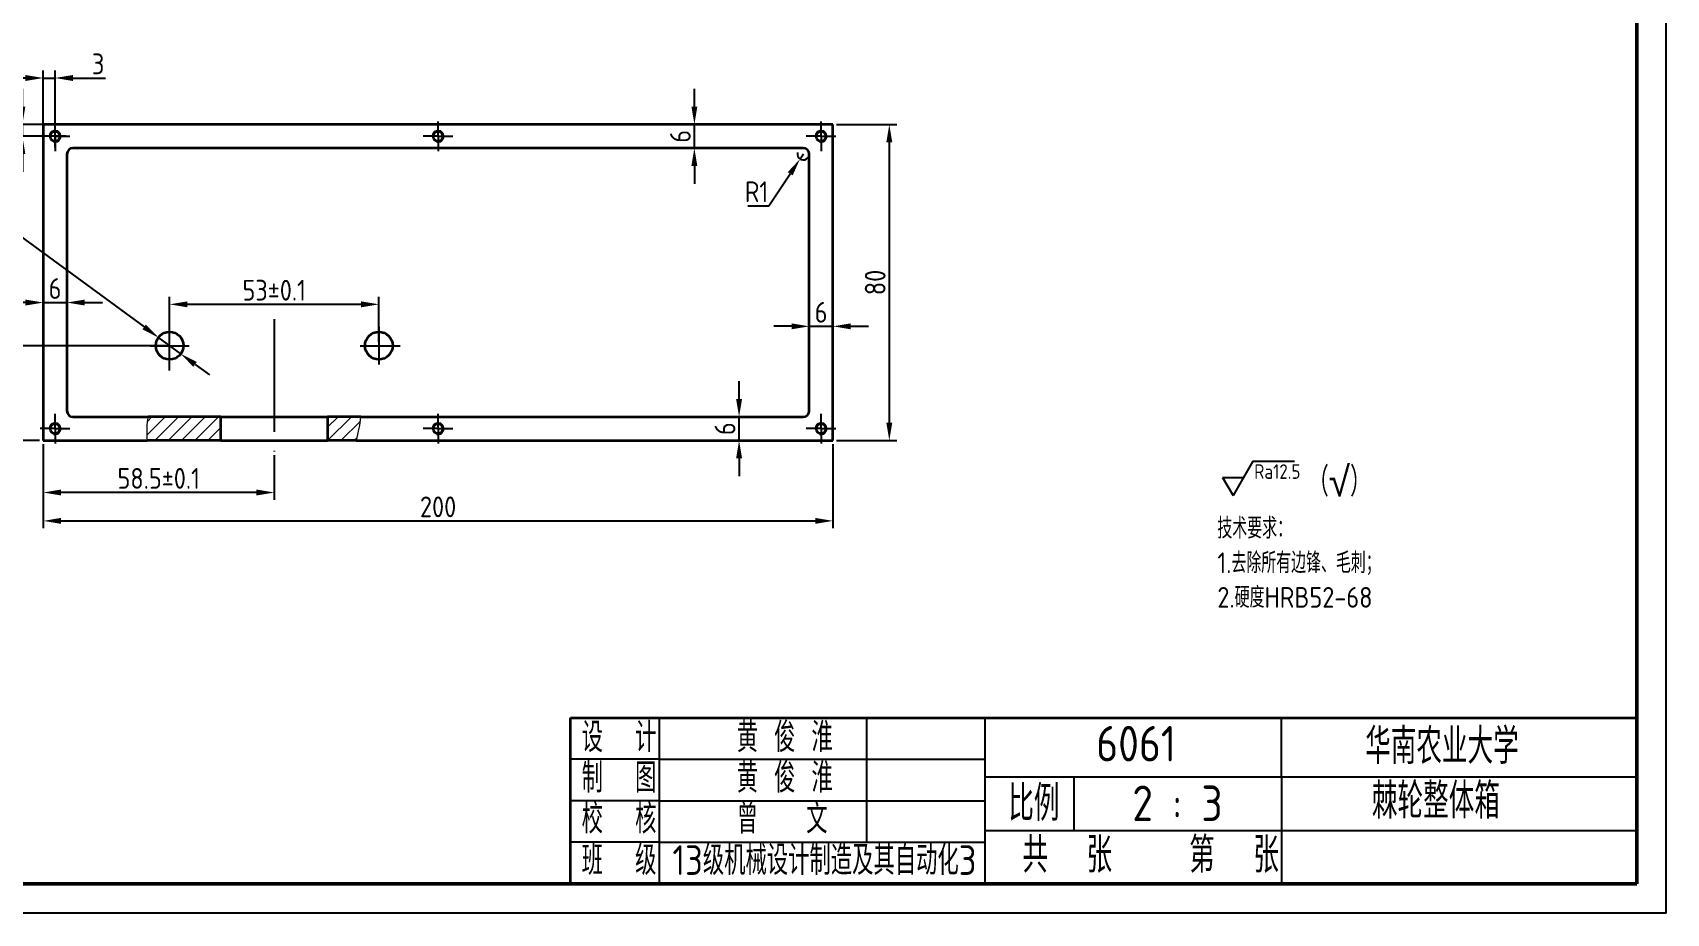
# Model space of a CAD drawing. Header units: millimetres. Extents: x 422 to 842, y 105 to 402.
# Drawn here: x 565.9 to 841.8, y 104.9 to 253.5 of the extents above; entities that cross this region are included whole.
import ezdxf

# ---------------------------------------------------------------- set-up
doc = ezdxf.new("R2010")
doc.units = ezdxf.units.MM
doc.linetypes.add('CENTER2', pattern=[28.575, 19.05, -3.175, 3.175, -3.175])
doc.layers.add('10', color=7, linetype='Continuous')
doc.layers.add('细点画线', color=6, linetype='CENTER2')
for name, color, linetype, lineweight in [('剖面线层', 6, 'Continuous', 15), ('图形轮廓线', 7, 'Continuous', 35), ('图框线', 7, 'Continuous', 50), ('文字', 6, 'Continuous', 25), ('细实线', 6, 'Continuous', 25)]:
    doc.layers.add(name, color=color, linetype=linetype, lineweight=lineweight)
doc.styles.get("Standard").update_dxf_attribs({"font": 'gbenor.shx', "bigfont": 'gbcbig.shx'})
doc.dimstyles.new('圆标注', dxfattribs={"dimtxt": 3.5, "dimasz": 3, "dimexe": 1.25, "dimexo": 0.625, "dimtad": 1, "dimtoh": 1, "dimlfac": 1.5, "dimdsep": 46, "dimtxsty": 'Standard', "dimcen": 2.5, "dimadec": 0, "dimazin": 0, "dimtfac": 1, "dimtmove": 0, "dimatfit": 3, "dimfxl": 1, "dimarcsym": 1})

# ---------------------------------------------------------------- blocks, each defined once
blk = doc.blocks.new('SW_CENTERMARKSYMBOL_23')
at = {"layer": '10', "color": 0}
for p, q in [((-1.67, 0), (-2.5, 0)), ((0, 0), (-1.67, 0)), ((0, 1.67), (0, 2.5)), ((0, 0), (0, 1.67)), ((0, 0), (0, -1.67)), ((0, 0), (1.67, 0)), ((1.67, 0), (2.5, 0)), ((0, -1.67), (0, -2.5))]:
    blk.add_line(p, q, dxfattribs=at)
blk = doc.blocks.new('SW_CENTERMARKSYMBOL_24')
at = {"layer": '10', "color": 0}
for p, q in [((-1.67, 0), (-2.5, 0)), ((0, 0), (-1.67, 0)), ((0, 1.67), (0, 2.5)), ((0, 0), (0, 1.67)), ((0, 0), (0, -1.67)), ((0, 0), (1.67, 0)), ((1.67, 0), (2.5, 0)), ((0, -1.67), (0, -2.5))]:
    blk.add_line(p, q, dxfattribs=at)
blk = doc.blocks.new('SW_CENTERMARKSYMBOL_25')
at = {"layer": '10', "color": 0}
for p, q in [((-1.67, 0), (-2.5, 0)), ((0, 0), (-1.67, 0)), ((0, 1.67), (0, 2.5)), ((0, 0), (0, 1.67)), ((0, 0), (0, -1.67)), ((0, 0), (1.67, 0)), ((1.67, 0), (2.5, 0)), ((0, -1.67), (0, -2.5))]:
    blk.add_line(p, q, dxfattribs=at)
blk = doc.blocks.new('SW_CENTERMARKSYMBOL_26')
at = {"layer": '10', "color": 0}
for p, q in [((-1.67, 0), (-2.5, 0)), ((0, 0), (-1.67, 0)), ((0, 1.67), (0, 2.5)), ((0, 0), (0, 1.67)), ((0, 0), (0, -1.67)), ((0, 0), (1.67, 0)), ((1.67, 0), (2.5, 0)), ((0, -1.67), (0, -2.5))]:
    blk.add_line(p, q, dxfattribs=at)
blk = doc.blocks.new('SW_CENTERMARKSYMBOL_27')
at = {"layer": '10', "color": 0}
for p, q in [((-1.67, 0), (-2.5, 0)), ((0, 0), (-1.67, 0)), ((0, 1.67), (0, 2.5)), ((0, 0), (0, 1.67)), ((0, 0), (0, -1.67)), ((0, 0), (1.67, 0)), ((1.67, 0), (2.5, 0)), ((0, -1.67), (0, -2.5))]:
    blk.add_line(p, q, dxfattribs=at)
blk = doc.blocks.new('SW_CENTERMARKSYMBOL_28')
at = {"layer": '10', "color": 0}
for p, q in [((-1.67, 0), (-2.5, 0)), ((0, 0), (-1.67, 0)), ((0, 1.67), (0, 2.5)), ((0, 0), (0, 1.67)), ((0, 0), (0, -1.67)), ((0, 0), (1.67, 0)), ((1.67, 0), (2.5, 0)), ((0, -1.67), (0, -2.5))]:
    blk.add_line(p, q, dxfattribs=at)
blk = doc.blocks.new('*D65')
at = {"layer": 'Defpoints', "color": 0, "transparency": 16777216}
for p in [(567.73, 184.7), (701.07, 184.7), (701.07, 171.14)]:
    blk.add_point(p, dxfattribs=at)
at = {"layer": '文字', "color": 0, "lineweight": -2, "transparency": 16777216}
for p, q in [((567.73, 184.08), (567.73, 169.89)), ((701.07, 184.08), (701.07, 169.89)), ((570.73, 171.14), (698.07, 171.14))]:
    blk.add_line(p, q, dxfattribs=at)
at = {"layer": '文字', "color": 0, "transparency": 16777216}
for points in [[(570.73, 171.64), (570.73, 170.64), (567.73, 171.14)], [(698.07, 171.64), (698.07, 170.64), (701.07, 171.14)]]:
    blk.add_solid(points, dxfattribs=at)
at = {"layer": '文字', "color": 0, "transparency": 16777216, "insert": (634.4, 173.51), "char_height": 3.5, "attachment_point": 5}
blk.add_mtext('200', dxfattribs=at)
blk = doc.blocks.new('*D70')
at = {"layer": 'Defpoints', "color": 0, "transparency": 16777216}
for p in [(701.07, 238.04), (701.07, 184.7), (710.58, 184.7)]:
    blk.add_point(p, dxfattribs=at)
at = {"layer": '文字', "color": 0, "lineweight": -2, "transparency": 16777216}
for p, q in [((701.69, 238.04), (711.83, 238.04)), ((710.58, 235.04), (710.58, 187.7)), ((701.69, 184.7), (711.83, 184.7))]:
    blk.add_line(p, q, dxfattribs=at)
at = {"layer": '文字', "color": 0, "transparency": 16777216}
for points in [[(710.08, 235.04), (711.08, 235.04), (710.58, 238.04)], [(710.08, 187.7), (711.08, 187.7), (710.58, 184.7)]]:
    blk.add_solid(points, dxfattribs=at)
at = {"layer": '文字', "color": 0, "transparency": 16777216, "insert": (708.2, 211.37), "char_height": 3.5, "attachment_point": 5, "rotation": 90}
blk.add_mtext('80', dxfattribs=at)
blk = doc.blocks.new('*D71')
at = {"layer": 'Defpoints', "color": 0, "transparency": 16777216}
for p in [(677.67, 238.04), (677.67, 238.04), (691.32, 234.04)]:
    blk.add_point(p, dxfattribs=at)
at = {"layer": '文字', "color": 0, "lineweight": -2, "transparency": 16777216}
for p, q in [((677.67, 241.04), (677.67, 244.04)), ((677.05, 238.04), (676.42, 238.04)), ((677.67, 234.04), (677.67, 238.04)), ((690.7, 234.04), (676.42, 234.04)), ((677.67, 231.04), (677.67, 228.04))]:
    blk.add_line(p, q, dxfattribs=at)
at = {"layer": '文字', "color": 0, "transparency": 16777216}
for points in [[(677.17, 241.04), (678.17, 241.04), (677.67, 238.04)], [(677.17, 231.04), (678.17, 231.04), (677.67, 234.04)]]:
    blk.add_solid(points, dxfattribs=at)
at = {"layer": '文字', "color": 0, "transparency": 16777216, "insert": (675.3, 236.04), "char_height": 3.5, "attachment_point": 5, "rotation": 90}
blk.add_mtext('6', dxfattribs=at)
blk = doc.blocks.new('*D72')
at = {"layer": 'Defpoints', "color": 0, "transparency": 16777216}
for p in [(697.07, 202.63), (701.07, 203.97), (701.07, 202.63)]:
    blk.add_point(p, dxfattribs=at)
at = {"layer": '文字', "color": 0, "lineweight": -2, "transparency": 16777216}
for p, q in [((697.07, 203.26), (697.07, 205.22)), ((701.07, 203.26), (701.07, 205.22)), ((694.07, 203.97), (691.07, 203.97)), ((697.07, 203.97), (701.07, 203.97)), ((704.07, 203.97), (707.07, 203.97))]:
    blk.add_line(p, q, dxfattribs=at)
at = {"layer": '文字', "color": 0, "transparency": 16777216}
for points in [[(694.07, 204.47), (694.07, 203.47), (697.07, 203.97)], [(704.07, 204.47), (704.07, 203.47), (701.07, 203.97)]]:
    blk.add_solid(points, dxfattribs=at)
at = {"layer": '文字', "color": 0, "transparency": 16777216, "insert": (699.07, 206.34), "char_height": 3.5, "attachment_point": 5}
blk.add_mtext('6', dxfattribs=at)
blk = doc.blocks.new('*D73')
at = {"layer": 'Defpoints', "color": 0, "transparency": 16777216}
for p in [(685.22, 188.7), (691.99, 188.7), (701.07, 184.7)]:
    blk.add_point(p, dxfattribs=at)
at = {"layer": '文字', "color": 0, "lineweight": -2, "transparency": 16777216}
for p, q in [((685.22, 191.7), (685.22, 194.7)), ((691.37, 188.7), (683.97, 188.7)), ((685.22, 184.7), (685.22, 188.7)), ((700.44, 184.7), (683.97, 184.7)), ((685.22, 181.7), (685.22, 178.7))]:
    blk.add_line(p, q, dxfattribs=at)
at = {"layer": '文字', "color": 0, "transparency": 16777216}
for points in [[(684.72, 191.7), (685.72, 191.7), (685.22, 188.7)], [(684.72, 181.7), (685.72, 181.7), (685.22, 184.7)]]:
    blk.add_solid(points, dxfattribs=at)
at = {"layer": '文字', "color": 0, "transparency": 16777216, "insert": (682.85, 186.7), "char_height": 3.5, "attachment_point": 5, "rotation": 90}
blk.add_mtext('6', dxfattribs=at)
blk = doc.blocks.new('*D74')
at = {"layer": 'Defpoints', "color": 0, "transparency": 16777216}
for p in [(571.73, 207.98), (567.73, 199.31), (571.73, 199.31)]:
    blk.add_point(p, dxfattribs=at)
at = {"layer": '文字', "color": 0, "lineweight": -2, "transparency": 16777216}
for p, q in [((564.73, 207.98), (561.73, 207.98)), ((567.73, 199.94), (567.73, 209.23)), ((567.73, 207.98), (571.73, 207.98)), ((571.73, 199.94), (571.73, 209.23)), ((574.73, 207.98), (577.73, 207.98))]:
    blk.add_line(p, q, dxfattribs=at)
at = {"layer": '文字', "color": 0, "transparency": 16777216}
for points in [[(564.73, 208.48), (564.73, 207.48), (567.73, 207.98)], [(574.73, 208.48), (574.73, 207.48), (571.73, 207.98)]]:
    blk.add_solid(points, dxfattribs=at)
at = {"layer": '文字', "color": 0, "transparency": 16777216, "insert": (569.73, 210.35), "char_height": 3.5, "attachment_point": 5}
blk.add_mtext('6', dxfattribs=at)
blk = doc.blocks.new('*D79')
at = {"layer": 'Defpoints', "color": 0, "transparency": 16777216}
for p in [(624.4, 207.68), (589.07, 200.7), (624.4, 200.7)]:
    blk.add_point(p, dxfattribs=at)
at = {"layer": '文字', "color": 0, "lineweight": -2, "transparency": 16777216}
for p, q in [((589.07, 201.33), (589.07, 208.93)), ((592.07, 207.68), (621.4, 207.68)), ((624.4, 201.33), (624.4, 208.93))]:
    blk.add_line(p, q, dxfattribs=at)
at = {"layer": '文字', "color": 0, "transparency": 16777216}
for points in [[(592.07, 208.18), (592.07, 207.18), (589.07, 207.68)], [(621.4, 208.18), (621.4, 207.18), (624.4, 207.68)]]:
    blk.add_solid(points, dxfattribs=at)
at = {"layer": '文字', "color": 0, "transparency": 16777216, "insert": (606.73, 210.06), "char_height": 3.5, "attachment_point": 5}
blk.add_mtext('53%%P0.1', dxfattribs=at)
blk = doc.blocks.new('*D80')
at = {"layer": 'Defpoints', "color": 0, "transparency": 16777216}
for p in [(589.07, 200.7), (557.92, 184.7), (567.73, 184.7)]:
    blk.add_point(p, dxfattribs=at)
at = {"layer": '文字', "color": 0, "lineweight": -2, "transparency": 16777216}
for p, q in [((588.44, 200.7), (556.67, 200.7)), ((557.92, 197.7), (557.92, 187.7)), ((567.11, 184.7), (556.67, 184.7))]:
    blk.add_line(p, q, dxfattribs=at)
at = {"layer": '文字', "color": 0, "transparency": 16777216}
for points in [[(557.42, 197.7), (558.42, 197.7), (557.92, 200.7)], [(557.42, 187.7), (558.42, 187.7), (557.92, 184.7)]]:
    blk.add_solid(points, dxfattribs=at)
at = {"layer": '文字', "color": 0, "transparency": 16777216, "insert": (555.55, 192.7), "char_height": 3.5, "attachment_point": 5, "rotation": 90}
blk.add_mtext('24%%P0.1', dxfattribs=at)
blk = doc.blocks.new('*D83')
at = {"layer": 'Defpoints', "color": 0, "transparency": 16777216}
for p in [(587.19, 202.08), (590.95, 199.32)]:
    blk.add_point(p, dxfattribs=at)
at = {"layer": '文字', "color": 0, "lineweight": -2, "transparency": 16777216}
for p, q in [((548.35, 219.92), (562.88, 219.92)), ((562.88, 219.92), (584.77, 203.86)), ((590.95, 199.32), (587.19, 202.08)), ((593.37, 197.55), (595.78, 195.77))]:
    blk.add_line(p, q, dxfattribs=at)
at = {"layer": '文字', "color": 0, "transparency": 16777216}
for points in [[(585.06, 204.26), (584.47, 203.45), (587.19, 202.08)], [(593.66, 197.95), (593.07, 197.14), (590.95, 199.32)]]:
    blk.add_solid(points, dxfattribs=at)
at = {"layer": '文字', "color": 0, "transparency": 16777216, "insert": (555.3, 222.41), "char_height": 3.5, "attachment_point": 5}
blk.add_mtext('2X∅7通孔', dxfattribs=at)
blk = doc.blocks.new('*D89')
at = {"layer": 'Defpoints', "color": 0, "transparency": 16777216}
for p in [(695.51, 232.2), (696.07, 233.04)]:
    blk.add_point(p, dxfattribs=at)
at = {"layer": '文字', "color": 0, "lineweight": -2, "transparency": 16777216}
for p, q in [((696.07, 233.04), (695.51, 232.2)), ((690.24, 224.3), (693.85, 229.71)), ((686.7, 224.3), (690.24, 224.3))]:
    blk.add_line(p, q, dxfattribs=at)
blk.add_arc((696.07, 233.04), 1, 164.679, 324.1901, dxfattribs=at)
at = {"layer": '文字', "color": 0, "transparency": 16777216}
blk.add_solid([(693.43, 229.99), (694.26, 229.43), (695.51, 232.2)], dxfattribs=at)
at = {"layer": '文字', "color": 0, "transparency": 16777216, "insert": (688.16, 226.68), "char_height": 3.5, "attachment_point": 5}
blk.add_mtext('R1', dxfattribs=at)
blk = doc.blocks.new('*D90')
at = {"layer": 'Defpoints', "color": 0, "transparency": 16777216}
for p in [(567.73, 184.7), (606.73, 182.85), (567.73, 175.93)]:
    blk.add_point(p, dxfattribs=at)
at = {"layer": '文字', "color": 0, "lineweight": -2, "transparency": 16777216}
for p, q in [((567.73, 184.08), (567.73, 174.68)), ((606.73, 182.23), (606.73, 174.68)), ((603.73, 175.93), (570.73, 175.93))]:
    blk.add_line(p, q, dxfattribs=at)
at = {"layer": '文字', "color": 0, "transparency": 16777216}
for points in [[(570.73, 176.43), (570.73, 175.43), (567.73, 175.93)], [(603.73, 176.43), (603.73, 175.43), (606.73, 175.93)]]:
    blk.add_solid(points, dxfattribs=at)
at = {"layer": '文字', "color": 0, "transparency": 16777216, "insert": (587.23, 178.31), "char_height": 3.5, "attachment_point": 5}
blk.add_mtext('58.5%%P0.1', dxfattribs=at)
blk = doc.blocks.new('*D92')
at = {"layer": 'Defpoints', "color": 0, "transparency": 16777216}
for p in [(564.21, 238.04), (572.23, 238.04), (572.23, 236.04)]:
    blk.add_point(p, dxfattribs=at)
at = {"layer": '文字', "color": 0, "lineweight": -2, "transparency": 16777216}
for p, q in [((564.21, 241.04), (564.21, 244.04)), ((571.61, 238.04), (562.96, 238.04)), ((564.21, 236.04), (564.21, 238.04)), ((571.61, 236.04), (562.96, 236.04)), ((564.21, 233.04), (564.21, 230.04))]:
    blk.add_line(p, q, dxfattribs=at)
at = {"layer": '文字', "color": 0, "transparency": 16777216}
for points in [[(563.71, 241.04), (564.71, 241.04), (564.21, 238.04)], [(563.71, 233.04), (564.71, 233.04), (564.21, 236.04)]]:
    blk.add_solid(points, dxfattribs=at)
at = {"layer": '文字', "color": 0, "transparency": 16777216, "insert": (561.84, 237.04), "char_height": 3.5, "attachment_point": 5, "rotation": 90}
blk.add_mtext('3', dxfattribs=at)
blk = doc.blocks.new('*D93')
at = {"layer": 'Defpoints', "color": 0, "transparency": 16777216}
for p in [(567.73, 245.87), (567.73, 233.54), (569.73, 233.54)]:
    blk.add_point(p, dxfattribs=at)
at = {"layer": '文字', "color": 0, "lineweight": -2, "transparency": 16777216}
for p, q in [((564.73, 245.87), (561.73, 245.87)), ((567.73, 234.16), (567.73, 247.12)), ((567.73, 245.87), (569.73, 245.87)), ((569.73, 234.16), (569.73, 247.12)), ((572.73, 245.87), (578.27, 245.87))]:
    blk.add_line(p, q, dxfattribs=at)
at = {"layer": '文字', "color": 0, "transparency": 16777216}
for points in [[(564.73, 246.37), (564.73, 245.37), (567.73, 245.87)], [(572.73, 246.37), (572.73, 245.37), (569.73, 245.87)]]:
    blk.add_solid(points, dxfattribs=at)
at = {"layer": '文字', "color": 0, "transparency": 16777216, "insert": (577, 248.25), "char_height": 3.5, "attachment_point": 5}
blk.add_mtext('3', dxfattribs=at)

msp = doc.modelspace()

# ---------------------------------------------------------------- hatches: boundary and pattern name
at = {"layer": '剖面线层'}
h = msp.add_hatch(dxfattribs=at)
h.set_pattern_fill('ANSI31', color=256, scale=0.5, angle=3e-322, style=0)
edge = h.paths.add_edge_path(flags=0)
edge.add_line((597.7329, 184.7021), (597.7329, 188.7021))
edge.add_line((597.7329, 188.7021), (585.437, 188.7021))
edge.add_spline(control_points=[(585.437, 188.7021), (585.1991, 187.5122), (585.1478, 186.1362), (585.2772, 184.7021)], knot_values=[0.88384253, 0.88384253, 0.88384253, 0.88384253, 0.92485534, 0.92485534, 0.92485534, 0.92485534], weights=[1, 1, 1, 1], degree=3, periodic=0)
edge.add_line((585.2772, 184.7021), (597.7329, 184.7021))
h = msp.add_hatch(dxfattribs=at)
h.set_pattern_fill('ANSI31', color=256, scale=0.5, angle=3e-322, style=0)
edge = h.paths.add_edge_path(flags=0)
edge.add_spline(control_points=[(620.5665, 184.7021), (620.9972, 186.0943), (621.2613, 187.4677), (621.3379, 188.7021)], knot_values=[0.37872099, 0.37872099, 0.37872099, 0.37872099, 0.41728985, 0.41728985, 0.41728985, 0.41728985], weights=[1, 1, 1, 1], degree=3, periodic=0)
edge.add_line((621.3379, 188.7021), (615.7329, 188.7021))
edge.add_line((615.7329, 188.7021), (615.7329, 184.7021))
edge.add_line((615.7329, 184.7021), (620.5665, 184.7021))

# ---------------------------------------------------------------- linework, layer by layer
for centre in [(569.7329, 236.0354), (634.3995, 236.0354), (699.0662, 236.0354), (569.7329, 186.7021), (634.3995, 186.7021), (699.0662, 186.7021)]:
    msp.add_arc(centre, 1, 255, 195, dxfattribs=at)
for points in [[(585.437, 188.7021), (585.1991, 187.5122), (585.1478, 186.1362), (585.2772, 184.7021)], [(620.5665, 184.7021), (620.9972, 186.0943), (621.2613, 187.4677), (621.3379, 188.7021)]]:
    msp.add_open_spline(points, degree=3, dxfattribs=at)
at = {"layer": '图形轮廓线'}
for p, q in [((567.7329, 238.0354), (567.7329, 184.7021)), ((701.0662, 238.0354), (567.7329, 238.0354)), ((701.0662, 184.7021), (701.0662, 238.0354)), ((571.7329, 233.0354), (571.7329, 189.7021)), ((696.0662, 234.0354), (572.7329, 234.0354)), ((697.0662, 189.7021), (697.0662, 233.0354)), ((572.7329, 188.7021), (585.437, 188.7021)), ((597.7329, 188.7021), (585.437, 188.7021)), ((597.7329, 184.7021), (597.7329, 188.7021)), ((597.7329, 188.7021), (615.7329, 188.7021)), ((615.7329, 188.7021), (615.7329, 184.7021)), ((621.3379, 188.7021), (615.7329, 188.7021)), ((621.3379, 188.7021), (696.0662, 188.7021)), ((567.7329, 184.7021), (585.2772, 184.7021)), ((597.7329, 184.7021), (585.2772, 184.7021)), ((597.7329, 184.7021), (615.7329, 184.7021)), ((620.5665, 184.7021), (615.7329, 184.7021)), ((620.5665, 184.7021), (701.0662, 184.7021)), ((656.7744, 109.9227), (656.7744, 137.9227)), ((656.7744, 137.9227), (836.7744, 137.9227))]:
    msp.add_line(p, q, dxfattribs=at)
for centre, radius in [((569.7329, 236.0354), 0.8333), ((634.3995, 236.0354), 0.8333), ((699.0662, 236.0354), 0.8333), ((589.0662, 200.7021), 2.3333), ((624.3995, 200.7021), 2.3333), ((569.7329, 186.7021), 0.8333), ((634.3995, 186.7021), 0.8333), ((699.0662, 186.7021), 0.8333)]:
    msp.add_circle(centre, radius, dxfattribs=at)
for centre, start, end in [((572.7329, 233.0354), 90, 180), ((696.0662, 233.0354), 0, 90), ((572.7329, 189.7021), 180, 270), ((696.0662, 189.7021), 270, 0)]:
    msp.add_arc(centre, 1, start, end, dxfattribs=at)
at = {"layer": '图框线'}
for p, q in [((836.7744, 109.9227), (836.7744, 396.9227)), ((432.9053, 109.9227), (836.7744, 109.9227)), ((656.7744, 109.9227), (668.7744, 109.9227)), ((680.7744, 109.9227), (696.7744, 109.9227)), ((708.7744, 109.9227), (720.7744, 109.9227)), ((736.7744, 109.9227), (786.7744, 109.9227))]:
    msp.add_line(p, q, dxfattribs=at)
at = {"layer": '文字'}
for p, q in [((771.975, 181.2334), (768.6124, 175.4093)), ((771.975, 181.2334), (779.0125, 181.2334)), ((766.8624, 178.4404), (770.3624, 178.4404)), ((766.8624, 178.4404), (768.6124, 175.4093)), ((671.7744, 123.9227), (671.7744, 137.9227)), ((706.7744, 123.9227), (706.7744, 137.9227)), ((726.7744, 109.9227), (726.7744, 137.9227)), ((776.7744, 127.9227), (776.7744, 137.9227)), ((671.7744, 130.9227), (656.7744, 130.9227)), ((671.7744, 130.9227), (706.7744, 130.9227)), ((706.7744, 130.9227), (726.7744, 130.9227)), ((776.7744, 127.9227), (726.7744, 127.9227)), ((741.7744, 118.9227), (741.7744, 127.9227)), ((836.7744, 127.9227), (776.7744, 127.9227)), ((776.7744, 127.9227), (776.7744, 109.9227)), ((671.7744, 123.9227), (656.7744, 123.9227)), ((671.7744, 116.9227), (671.7744, 123.9227)), ((671.7744, 123.9227), (706.7744, 123.9227)), ((706.7744, 116.9227), (706.7744, 123.9227)), ((706.7744, 123.9227), (726.7744, 123.9227)), ((726.7744, 118.9227), (741.7744, 118.9227)), ((741.7744, 118.9227), (836.7744, 118.9227)), ((671.7744, 116.9227), (656.7744, 116.9227)), ((671.7744, 109.9227), (671.7744, 116.9227)), ((671.7744, 116.9227), (706.7744, 116.9227)), ((706.7744, 116.9227), (726.7744, 116.9227)), ((841.7744, 104.9227), (421.7744, 104.9227))]:
    msp.add_line(p, q, dxfattribs=at)
at = {"layer": '细实线'}
msp.add_line((841.7744, 104.9227), (841.7744, 401.9227), dxfattribs=at)
at = {"layer": '细点画线'}
for p, q in [((589.0662, 196.504), (589.0662, 204.6447)), ((606.7329, 205.1965), (606.7329, 182.8534)), ((624.3995, 203.8687), (624.3995, 197.5355)), ((585.7891, 200.7021), (592.3624, 200.7021)), ((621.2199, 200.7021), (627.9797, 200.7021))]:
    msp.add_line(p, q, dxfattribs=at)

# ---------------------------------------------------------------- block references
for name, p in [('SW_CENTERMARKSYMBOL_23', (569.7329, 236.0354)), ('SW_CENTERMARKSYMBOL_27', (634.3995, 236.0354)), ('SW_CENTERMARKSYMBOL_26', (699.0662, 236.0354)), ('SW_CENTERMARKSYMBOL_24', (569.7329, 186.7021)), ('SW_CENTERMARKSYMBOL_28', (634.3995, 186.7021)), ('SW_CENTERMARKSYMBOL_25', (699.0662, 186.7021))]:
    msp.add_blockref(name, p, dxfattribs=at)

# ---------------------------------------------------------------- texts
at = {"layer": '文字', "attachment_point": 1}
for s, width, insert, char_height in [('Ra12.5', 10.097645, (772.1892, 180.683), 2.45), ('（√）', 22.857014, (781.2533, 180.1926), 4.9), ('技术要求：\\P1.去除所有边锋、毛刺；\\P2.硬度HRB52-68', 140.48938, (765.9736, 171.6571), 3.5), ('2 : 3', 35.661274, (751.6093, 126.4841), 6)]:
    msp.add_mtext_dynamic_manual_height_columns(s, width=width, gutter_width=12.5, heights=[0], dxfattribs=dict(at, insert=insert, char_height=char_height))
for s, insert, char_height, width in [('设  计     黄 俊 淮         ', (658.6389, 137.1212), 5, 68.606254), ('6061', (745.5232, 136.5469), 6, 31.779953), ('华南农业大学', (790.9309, 136.1215), 6, 35.448125), ('制  图     黄 俊 淮', (658.6389, 130.2924), 5, 59.001107), ('比例', (730.6726, 126.5036), 6, 37.313818), ('棘轮整体箱', (792.0743, 126.9066), 6, 43.710463), ('校  核     曾   文', (658.6389, 123.3842), 5, 59.001107), ('班  级 13级机械设计制造及其自动化3  ', (658.6389, 116.3966), 5, 72.670701), ('共  张    第  张', (733.0579, 117.7644), 6, 42.106834)]:
    msp.add_mtext(s, dxfattribs=dict(at, insert=insert, char_height=char_height, width=width))

# ---------------------------------------------------------------- dimensions: what is measured, and where the dimension line sits
at = {"layer": '文字'}
for base, p1, p2, picture, middle in [((567.7329, 245.8739), (569.7329, 233.5354), (567.7329, 233.5354), '*D93', (577.0016, 245.8739)), ((571.7329, 207.977), (567.7329, 199.3113), (571.7329, 199.3113), '*D74', (569.7329, 207.977)), ((701.0662, 171.1397), (567.7329, 184.7021), (701.0662, 184.7021), '*D65', (634.3995, 171.1397))]:
    dim = msp.add_linear_dim(base=base, p1=p1, p2=p2, dimstyle='圆标注', dxfattribs=at)
    dim.commit()
    dim.dimension.update_dxf_attribs({"geometry": picture, "text_midpoint": middle, "dimtype": 160})
dim = msp.add_linear_dim(base=(564.2138, 238.0354), p1=(572.2329, 236.0354), p2=(572.2329, 238.0354), angle=90, dimstyle='圆标注', dxfattribs=at)
dim.commit()
dim.dimension.update_dxf_attribs({"geometry": '*D92', "text_midpoint": (564.2138, 237.0354), "dimtype": 160})
for base, p1, p2, picture, middle in [((677.6712, 238.0354), (691.3231, 234.0354), (677.6712, 238.0354), '*D71', (675.2962, 236.0354)), ((710.579, 184.7021), (701.0662, 238.0354), (701.0662, 184.7021), '*D70', (708.204, 211.3688)), ((685.2235, 188.7021), (701.0662, 184.7021), (691.9945, 188.7021), '*D73', (682.8485, 186.7021))]:
    dim = msp.add_linear_dim(base=base, p1=p1, p2=p2, angle=90, dimstyle='圆标注', dxfattribs=at)
    dim.commit()
    dim.dimension.update_dxf_attribs({"geometry": picture, "text_midpoint": middle})
dim = msp.add_radius_dim(center=(696.0662, 233.0354), mpoint=(695.5113, 232.2035), text='R1', dimstyle='圆标注', dxfattribs=at)
dim.commit()
dim.dimension.update_dxf_attribs({"geometry": '*D89', "text_midpoint": (688.1568, 226.6751)})
dim = msp.add_diameter_dim_2p(p1=(590.9474, 199.3216), p2=(587.1851, 202.0826), text='2X<>通孔', dimstyle='圆标注', dxfattribs=at)
dim.commit()
dim.dimension.update_dxf_attribs({"geometry": '*D83', "text_midpoint": (555.3024, 219.9163), "dimtype": 163})
for base, p1, p2, picture, middle in [((624.3995, 207.6801), (589.0662, 200.7021), (624.3995, 200.7021), '*D79', (606.7329, 207.6801)), ((567.7329, 175.9311), (606.7329, 182.8534), (567.7329, 184.7021), '*D90', (587.2329, 175.9311))]:
    dim = msp.add_linear_dim(base=base, p1=p1, p2=p2, text='<>%%P0.1', dimstyle='圆标注', dxfattribs=at)
    dim.commit()
    dim.dimension.update_dxf_attribs({"geometry": picture, "text_midpoint": middle, "dimtype": 160})
dim = msp.add_linear_dim(base=(701.0662, 203.969), p1=(697.0662, 202.6341), p2=(701.0662, 202.6341), dimstyle='圆标注', dxfattribs=at)
dim.commit()
dim.dimension.update_dxf_attribs({"geometry": '*D72', "text_midpoint": (699.0662, 206.344)})
dim = msp.add_linear_dim(base=(557.9207, 184.7021), p1=(589.0662, 200.7021), p2=(567.7329, 184.7021), angle=90, text='<>%%P0.1', dimstyle='圆标注', dxfattribs=at)
dim.commit()
dim.dimension.update_dxf_attribs({"geometry": '*D80', "text_midpoint": (555.5457, 192.7021)})

doc.saveas('drawing.dxf')
